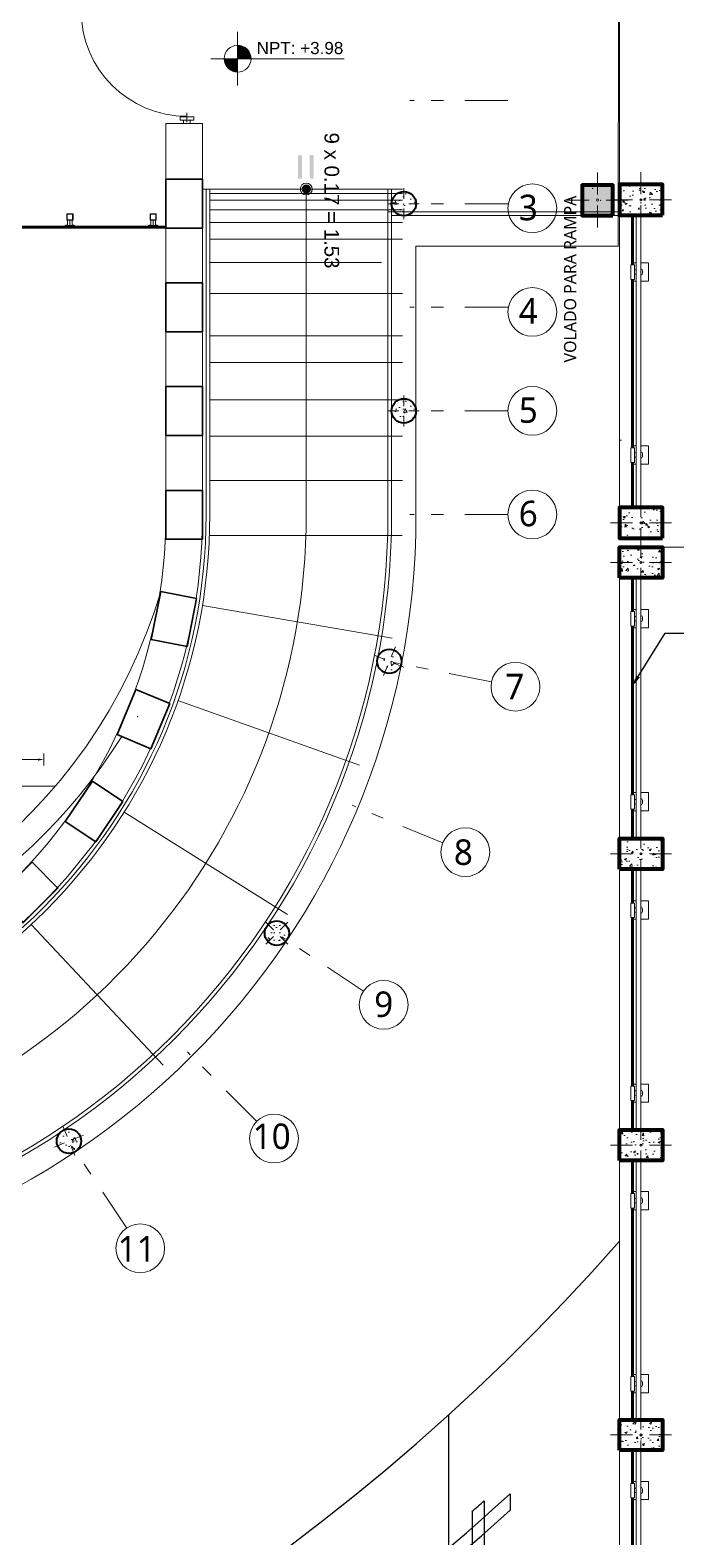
# Model space of a CAD drawing. Header units: metres. Extents: x 28 to 239, y -1 to 113.
# Drawn here: x 114.91 to 120.2, y 80.18 to 92.52 of the extents above; entities that cross this region are included whole.
import ezdxf
from ezdxf import colors
from ezdxf.entities.mleader import LeaderData, LeaderLine
from ezdxf.enums import TextEntityAlignment as Align
from ezdxf.math import Vec2, Vec3

# ---------------------------------------------------------------- set-up
doc = ezdxf.new("R2010")
doc.units = ezdxf.units.M
doc.linetypes.add('Dot & Dashed', pattern=[0.670278, 0.352778, -0.176389, 0, -0.141111])
for name, color, linetype, lineweight in [('05', 152, 'Continuous', 50), ('A-FLOR-HRAL', 11, 'Continuous', 9), ('COLUMNAS 50', 32, 'Continuous', 70), ('EJES', 1, 'Continuous', 13), ('Equipamiento SR', 23, 'Continuous', 0), ('GRAFO 0 BLANCO', 7, 'Continuous', 0), ('GRAFO00', 7, 'Continuous', 0), ('Letras El', 9, 'Continuous', 5), ('letras sr', 7, 'Continuous', 5), ('linea 001', 252, 'Continuous', 0), ('parasoles', 11, 'Continuous', 20), ('Structural - Bearing_Pen_No__20', 1, 'Continuous', 0), ('vidrio templado', 150, 'Continuous', 5)]:
    doc.layers.add(name, color=color, linetype=linetype, lineweight=lineweight)
for name, color, linetype, lineweight, true_color in [('Dimensioning - General_Pen_No__167', 7, 'Continuous', 13, 0x6a6a6a), ('Mobiliario', 7, 'Continuous', 0, 0x7f7f7f), ('Structural - Bearing_Pen_No__169', 7, 'Continuous', 13, 0x68b353), ('Structural - Bearing_Pen_No__28', 7, 'Continuous', 35, 0xa80f02), ('Structural - Combined_Pen_No__161', 7, 'Continuous', 13, 0x6a6a6a)]:
    doc.layers.add(name, color=color, linetype=linetype, lineweight=lineweight, true_color=true_color)
doc.styles.add('Generales', font='trebuc.ttf', dxfattribs={"height": 0.1})
doc.styles.add('GENERATED_STYLE_1', font='arialbd.ttf')
doc.styles.add('GENERATED_STYLE_2', font='arial.ttf')
pattern_1 = [(0, (2615.55855, 1752.52726), (0, 0.311769158), [0.030000001, -0.150000006]), (0, (2615.64855, 1752.68314), (0, 0.311769158), [0.030000001, -0.150000006]), (60, (2615.55855, 1752.52726), (-0.27000001, 0.15588458), [0.030000001, -0.150000006]), (60, (2615.73855, 1752.52726), (-0.27000001, 0.15588458), [0.030000001, -0.150000006]), (120, (2615.58855, 1752.52726), (0.27000001, 0.15588458), [0.030000001, -0.150000006]), (120, (2615.76855, 1752.52726), (0.27000001, 0.15588458), [0.030000001, -0.150000006]), (0, (2615.558546, 1752.557256), (0, 0.0600000024), [0, -0.0600000024, 0, -0.0900000036]), (45, (2615.588546, 1752.557256), (-0.0424264086, 0.0424264086), [0, -0.0450000018, 0, -0.075000003])]

# ---------------------------------------------------------------- blocks, each defined once
blk = doc.blocks.new('columna pasillos')
at = {"layer": 'GRAFO 0 BLANCO'}
h = blk.add_hatch(dxfattribs=at)
h.set_pattern_fill('AR-CONC', color=256, scale=0.024, angle=-90)
h.set_pattern_definition([(320, (0, 0), (-0.015060515, -0.17214244), [0.018, -0.198]), (265, (0, 0), (0.18052611, 0.03330032), [0.0144, -0.1584]), (10.45144, (-0.00126, -0.01435), (0.1654656, -0.13884213), [0.01529765, -0.16827411]), (316.1842, (0.048, -7e-10), (-0.03972463, -0.25613792), [0.027, -0.297]), (6.63563, (0.0447, -0.02134), (0.23378846, -0.22431887), [0.02294648, -0.2524113]), (261.18416, (0.048, -7e-10), (0.23378846, -0.22431887), [0.0216, -0.2376]), (291, (0.036, -0.024), (-0.096628536, -0.14325769), [0.018, -0.198]), (236, (0.036, -0.024), (0.17403601, -0.05839568), [0.0144, -0.1584]), (341.45144, (0.02795, -0.03594), (0.07740747, -0.20165337), [0.01529765, -0.16827411]), (307.5, (0, 0), (0.079894525, -0.002918366), [0, -0.15648, 0, -0.1608, 0, -0.159]), (277.5, (0, 0), (0.09465881, -0.06313669), [0, -0.09168, 0, -0.15288, 0, -0.0606]), (237.5, (7e-10, 0.05352), (-0.005413171, -0.128117385), [0, -0.06, 0, -0.1872, 0, -0.2484]), (227.5, (1e-09, 0.07752), (0.024025194, -0.13996468), [0, -0.078, 0, -0.12432, 0, -0.1764])])
h.paths.add_polyline_path([(-235.535, 35.024), (-235.785, 35.024), (-235.785, 34.674), (-235.535, 34.674)])
h.paths.add_polyline_path([(-235.651, 34.849, -1), (-235.668, 34.849, -1)], flags=16)
at = {"layer": 'COLUMNAS 50', "color": 1, "linetype": 'Continuous', "lineweight": 9}
for p, q in [((-235.66, 35.099), (-235.66, 34.919)), ((-235.705, 34.849), (-235.885, 34.849)), ((-235.615, 34.849), (-235.435, 34.849)), ((-235.66, 34.779), (-235.66, 34.599))]:
    blk.add_line(p, q, dxfattribs=at)
at = {"layer": 'COLUMNAS 50', "linetype": 'Continuous'}
blk.add_lwpolyline([(-235.785, 35.024), (-235.535, 35.024), (-235.535, 34.674), (-235.785, 34.674)], close=True, dxfattribs=at)
at = {"layer": 'COLUMNAS 50', "color": 1, "linetype": 'Continuous', "lineweight": 9}
blk.add_circle((-235.66, 34.849), 0.00871, dxfattribs=at)
blk.add_point((-235.66, 34.849), dxfattribs=at)
blk = doc.blocks.new('Barandilla - 50 x 12mm-V31-Nivel 2')
at = {"layer": 'A-FLOR-HRAL'}
for p, q in [((-27, 93), (-88, 93)), ((-88, 93), (-88, 18)), ((-88, 18), (-88, -57)), ((34, 93), (13, 93)), ((25, 3), (25, 34)), ((27, 79), (57, 79)), ((27, 79), (27, -40)), ((57, 79), (57, -40)), ((-88, -57), (-27, -57)), ((13, -57), (34, -57)), ((57, -40), (27, -40))]:
    blk.add_line(p, q, dxfattribs=at)
for centre, radius, start, end in [((-1, 18), 39.4, 144.0345, 215.4043), ((-19, -78), 120, 93.5424, 96.3187), ((-19, -78), 120, 68.282, 74.1963), ((-18, 114), 120, 285.3265, 291.1568), ((-18, 114), 120, 263.1201, 266.0112)]:
    blk.add_arc(centre, radius, start, end, dxfattribs=at)
blk = doc.blocks.new('Barandilla - 50 x 12mm-V8-Nivel 2')
at = {"layer": 'A-FLOR-HRAL'}
for p, q in [((-27, 93), (-88, 93)), ((-88, 93), (-88, 18)), ((-88, 18), (-88, -57)), ((34, 93), (13, 93)), ((25, 3), (25, 34)), ((27, 79), (57, 79)), ((27, 79), (27, -40)), ((57, 79), (57, -40)), ((-88, -57), (-27, -57)), ((13, -57), (34, -57)), ((57, -40), (27, -40))]:
    blk.add_line(p, q, dxfattribs=at)
for centre, radius, start, end in [((-1, 18), 39.4, 144.0345, 215.4043), ((-19, -78), 120, 93.584, 96.3187), ((-19, -78), 120, 68.282, 74.1525), ((-18, 114), 120, 285.3761, 291.1568), ((-18, 114), 120, 263.1201, 265.9625)]:
    blk.add_arc(centre, radius, start, end, dxfattribs=at)
blk = doc.blocks.new('Barandilla - Barandilla-595007-Nivel 2')
at = {"layer": 'A-FLOR-HRAL'}
for p, q in [((109974, 72591), (109974, 72318)), ((109982, 72591), (109982, 72318)), ((109984, 72591), (109984, 72318)), ((109992, 72591), (109992, 72318)), ((110013, 72591), (110013, 70466)), ((110053, 70466), (110053, 72591)), ((109974, 72199), (109974, 70818)), ((109982, 72199), (109982, 70818)), ((109984, 72199), (109984, 70818)), ((109992, 72199), (109992, 70818)), ((109974, 70699), (109974, 70466)), ((109982, 70699), (109982, 70466)), ((109984, 70699), (109984, 70466)), ((109992, 70699), (109992, 70466))]:
    blk.add_line(p, q, dxfattribs=at)
at = {"rotation": 180}
for name, p in [('Barandilla - 50 x 12mm-V8-Nivel 2', (110026, 72279)), ('Barandilla - 50 x 12mm-V31-Nivel 2', (110026, 70779))]:
    blk.add_blockref(name, p, dxfattribs=at)
blk = doc.blocks.new('Barandilla - Barandilla-595054-Nivel 2')
at = {"layer": 'A-FLOR-HRAL'}
for p, q in [((109974, 74966), (109974, 74693)), ((109982, 74966), (109982, 74693)), ((109984, 74966), (109984, 74693)), ((109992, 74966), (109992, 74693)), ((110013, 74966), (110013, 72841)), ((110053, 72841), (110053, 74966)), ((109974, 74574), (109974, 73193)), ((109982, 74574), (109982, 73193)), ((109984, 74574), (109984, 73193)), ((109992, 74574), (109992, 73193)), ((109974, 73074), (109974, 72841)), ((109982, 73074), (109982, 72841)), ((109984, 73074), (109984, 72841)), ((109992, 73074), (109992, 72841))]:
    blk.add_line(p, q, dxfattribs=at)
at = {"rotation": 180}
for name, p in [('Barandilla - 50 x 12mm-V8-Nivel 2', (110026, 74654)), ('Barandilla - 50 x 12mm-V31-Nivel 2', (110026, 73154))]:
    blk.add_blockref(name, p, dxfattribs=at)
blk = doc.blocks.new('Barandilla - 50 x 12mm-V32-Nivel 2')
at = {"layer": 'A-FLOR-HRAL'}
for p, q in [((-27, 93), (-88, 93)), ((-88, 93), (-88, 18)), ((-88, 18), (-88, -57)), ((34, 93), (13, 93)), ((25, 3), (25, 34)), ((27, 79), (57, 79)), ((27, 79), (27, -40)), ((57, 79), (57, -40)), ((-88, -57), (-27, -57)), ((13, -57), (34, -57)), ((57, -40), (27, -40))]:
    blk.add_line(p, q, dxfattribs=at)
for centre, radius, start, end in [((-1, 18), 39.4, 144.0345, 215.4043), ((-19, -78), 120, 93.5416, 96.3187), ((-19, -78), 120, 68.282, 74.197), ((-18, 114), 120, 285.3258, 291.1568), ((-18, 114), 120, 263.1201, 266.0119)]:
    blk.add_arc(centre, radius, start, end, dxfattribs=at)
blk = doc.blocks.new('Barandilla - Barandilla-595110-Nivel 2')
at = {"layer": 'A-FLOR-HRAL'}
for p, q in [((109974, 77354), (109974, 77075)), ((109982, 77354), (109982, 77075)), ((109984, 77354), (109984, 77075)), ((109992, 77354), (109992, 77075)), ((110013, 77354), (110013, 75216)), ((110053, 75216), (110053, 77354)), ((109974, 76956), (109974, 75575)), ((109982, 76956), (109982, 75575)), ((109984, 76956), (109984, 75575)), ((109992, 76956), (109992, 75575)), ((109974, 75456), (109974, 75216)), ((109982, 75456), (109982, 75216)), ((109984, 75456), (109984, 75216)), ((109992, 75456), (109992, 75216))]:
    blk.add_line(p, q, dxfattribs=at)
at = {"rotation": 180}
for name, p in [('Barandilla - 50 x 12mm-V8-Nivel 2', (110026, 77035)), ('Barandilla - 50 x 12mm-V32-Nivel 2', (110026, 75535))]:
    blk.add_blockref(name, p, dxfattribs=at)
blk = doc.blocks.new('Barandilla - 50 x 12mm-V33-Nivel 2')
at = {"layer": 'A-FLOR-HRAL'}
for p, q in [((-27, 93), (-88, 93)), ((-88, 93), (-88, 18)), ((-88, 18), (-88, -57)), ((34, 93), (13, 93)), ((25, 3), (25, 34)), ((27, 79), (57, 79)), ((27, 79), (27, -40)), ((57, 79), (57, -40)), ((-88, -57), (-27, -57)), ((13, -57), (34, -57)), ((57, -40), (27, -40))]:
    blk.add_line(p, q, dxfattribs=at)
for centre, radius, start, end in [((-1, 18), 39.4, 144.0345, 215.4043), ((-19, -78), 120, 93.5416, 96.3187), ((-19, -78), 120, 68.282, 74.197), ((-18, 114), 120, 285.3258, 291.1568), ((-18, 114), 120, 263.1201, 266.0119)]:
    blk.add_arc(centre, radius, start, end, dxfattribs=at)
blk = doc.blocks.new('Barandilla - Barandilla-595164-Nivel 2')
at = {"layer": 'A-FLOR-HRAL'}
for p, q in [((109974, 79741), (109974, 79462)), ((109982, 79741), (109982, 79462)), ((109984, 79741), (109984, 79462)), ((109992, 79741), (109992, 79462)), ((110013, 79741), (110013, 77604)), ((110053, 77604), (110053, 79741)), ((109974, 79343), (109974, 77962)), ((109982, 79343), (109982, 77962)), ((109984, 79343), (109984, 77962)), ((109992, 79343), (109992, 77962)), ((109974, 77843), (109974, 77604)), ((109982, 77843), (109982, 77604)), ((109984, 77843), (109984, 77604)), ((109992, 77843), (109992, 77604))]:
    blk.add_line(p, q, dxfattribs=at)
at = {"rotation": 180}
for name, p in [('Barandilla - 50 x 12mm-V8-Nivel 2', (110026, 79423)), ('Barandilla - 50 x 12mm-V33-Nivel 2', (110026, 77923))]:
    blk.add_blockref(name, p, dxfattribs=at)
blk = doc.blocks.new('Barandilla - 50 x 12mm-V34-Nivel 2')
at = {"layer": 'A-FLOR-HRAL'}
for p, q in [((-27, 93), (-88, 93)), ((-88, 93), (-88, 18)), ((-88, 18), (-88, -57)), ((34, 93), (13, 93)), ((25, 3), (25, 34)), ((27, 79), (57, 79)), ((27, 79), (27, -40)), ((57, 79), (57, -40)), ((-88, -57), (-27, -57)), ((13, -57), (34, -57)), ((57, -40), (27, -40))]:
    blk.add_line(p, q, dxfattribs=at)
for centre, radius, start, end in [((-1, 18), 39.4, 144.0345, 215.4043), ((-19, -78), 120, 93.5286, 96.3187), ((-19, -78), 120, 68.282, 74.2105), ((-18, 114), 120, 285.313, 291.1568), ((-18, 114), 120, 263.1201, 266.0242)]:
    blk.add_arc(centre, radius, start, end, dxfattribs=at)
blk = doc.blocks.new('Barandilla - Barandilla-595211-Nivel 2')
at = {"layer": 'A-FLOR-HRAL'}
for p, q in [((109974, 82713), (109974, 82304)), ((109982, 82713), (109982, 82304)), ((109984, 82713), (109984, 82304)), ((109992, 82713), (109992, 82304)), ((110013, 82713), (110013, 80316)), ((110053, 80316), (110053, 82713)), ((109974, 82185), (109974, 80804)), ((109982, 82185), (109982, 80804)), ((109984, 82185), (109984, 80804)), ((109992, 82185), (109992, 80804)), ((109974, 80685), (109974, 80316)), ((109982, 80685), (109982, 80316)), ((109984, 80685), (109984, 80316)), ((109992, 80685), (109992, 80316))]:
    blk.add_line(p, q, dxfattribs=at)
at = {"rotation": 180}
for name, p in [('Barandilla - 50 x 12mm-V8-Nivel 2', (110026, 82265)), ('Barandilla - 50 x 12mm-V34-Nivel 2', (110026, 80765))]:
    blk.add_blockref(name, p, dxfattribs=at)
blk = doc.blocks.new('CC 20')
at = {"layer": 'Structural - Bearing_Pen_No__169', "linetype": 'Continuous', "lineweight": 13, "true_color": 0x68b353}
h = blk.add_hatch(dxfattribs=at)
h.set_pattern_fill('STRUCTURAL_CONCRETE', color=85, scale=0.5, style=0, pattern_type=2)
h.set_pattern_definition([(0, (2785.2431, 1847.3841), (0, 0.31177), [0.03, -0.15]), (0, (2785.3331, 1847.54), (0, 0.31177), [0.03, -0.15]), (60, (2785.2431, 1847.3841), (-0.27, 0.155885), [0.03, -0.15]), (60, (2785.4231, 1847.3841), (-0.27, 0.155885), [0.03, -0.15]), (120, (2785.2731, 1847.3841), (0.27, 0.155885), [0.03, -0.15]), (120, (2785.4531, 1847.3841), (0.27, 0.155885), [0.03, -0.15]), (0, (2785.243096, 1847.414107), (0, 0.06), [0, -0.06, 0, -0.09]), (45, (2785.273096, 1847.414107), (-0.0424264, 0.0424264), [0, -0.045, 0, -0.075])])
h.paths.add_polyline_path([(2788.203, 1849.663), (2788.303, 1849.763), (2788.203, 1849.863), (2788.104, 1849.776)])
at = {"layer": 'Structural - Bearing_Pen_No__20', "color": 1, "linetype": 'Continuous', "lineweight": 0}
for p, q in [((2788.203, 1849.803), (2788.203, 1849.89)), ((2788.163, 1849.763), (2788.075, 1849.763)), ((2788.203, 1849.723), (2788.203, 1849.635)), ((2788.243, 1849.763), (2788.33, 1849.763))]:
    blk.add_line(p, q, dxfattribs=at)
at = {"layer": 'Structural - Bearing_Pen_No__28', "color": 14, "linetype": 'Continuous', "lineweight": 35, "true_color": 0xa80f02}
blk.add_circle((2788.203, 1849.763), 0.1, dxfattribs=at)
blk = doc.blocks.new('RR')
at = {"layer": 'Dimensioning - General_Pen_No__167', "linetype": 'Continuous', "lineweight": 13, "true_color": 0x6a6a6a}
for points in [[(-3.075, -2.567), (-2.965, -2.567), (-2.974, -2.525), (-2.997, -2.49), (-3.033, -2.466), (-3.075, -2.457)], [(-3.075, -2.567), (-3.185, -2.567), (-3.177, -2.609), (-3.153, -2.645), (-3.117, -2.669), (-3.075, -2.677)]]:
    blk.add_hatch(color=251, dxfattribs=at).paths.add_polyline_path(points)
at = {"layer": 'Equipamiento SR'}
blk.add_hatch(color=256, dxfattribs=at).paths.add_polyline_path([(-2.504, -3.668, 1), (-2.52, -3.603, 1)])
at = {"layer": 'GRAFO 0 BLANCO', "true_color": 0x939598}
h = blk.add_hatch(color=252, dxfattribs=at)
h.dxf.hatch_style = 1
h.paths.add_polyline_path([(0, -3.853), (0, -3.603), (-0.25, -3.603), (-0.25, -3.853)])
at = {"layer": 'GRAFO00'}
h = blk.add_hatch(color=256, dxfattribs=at)
h.paths.add_polyline_path([(-2.452, -3.357), (-2.484, -3.357), (-2.483, -3.549), (-2.451, -3.549)])
h.paths.add_polyline_path([(-2.548, -3.358), (-2.58, -3.358), (-2.579, -3.55), (-2.547, -3.55)])
blk.add_hatch(color=256, dxfattribs=at).paths.add_polyline_path([(-2.48, -3.627, 1), (-2.545, -3.644, 1)])
at = {"layer": 'Structural - Bearing_Pen_No__169', "linetype": 'Continuous', "lineweight": 13, "true_color": 0x68b353}
h = blk.add_hatch(dxfattribs=at)
h.set_pattern_fill('STRUCTURAL_CONCRETE', color=85, scale=0.5, style=0, pattern_type=2)
h.set_pattern_definition(pattern_1)
h.paths.add_polyline_path([(-1.713, -3.855), (-1.813, -3.755), (-1.713, -3.655), (-1.614, -3.742)])
h = blk.add_hatch(dxfattribs=at)
h.set_pattern_fill('STRUCTURAL_CONCRETE', color=85, scale=0.5, style=0, pattern_type=2)
h.set_pattern_definition(pattern_1)
h.paths.add_polyline_path([(-1.713, -5.553), (-1.813, -5.453), (-1.713, -5.353), (-1.614, -5.44)])
for p, q in [((0.05, -0.042), (0.044, -4.103)), ((-3.435, -3.042), (-3.546, -3.042)), ((-3.546, -3.07), (-3.546, -3.042)), ((-3.435, -3.07), (-3.546, -3.07)), ((-3.519, -3.097), (-3.519, -3.07)), ((-3.491, -3.011), (-3.491, -3.088)), ((-3.463, -3.097), (-3.463, -3.07)), ((-3.435, -3.07), (-3.435, -3.042)), ((-3.663, -6.302), (-3.663, -3.097)), ((-3.663, -3.097), (-3.363, -3.097)), ((-3.363, -6.302), (-3.363, -3.097)), ((-12.119, -3.955), (-3.663, -3.955)), ((-1.613, -6.302), (-1.613, -4.103)), ((0.047, -4.103), (-1.613, -4.103)), ((-10.415, -8.527), (-4.568, -8.527))]:
    blk.add_line(p, q)
at = {"color": 3, "lineweight": 30}
for p, q in [((-3.663, -3.955), (-3.663, -3.555)), ((-3.663, -3.555), (-3.363, -3.555)), ((-3.363, -3.555), (-3.363, -3.955)), ((-3.363, -3.955), (-3.663, -3.955)), ((-3.663, -4.804), (-3.663, -4.404)), ((-3.663, -4.404), (-3.363, -4.404)), ((-3.363, -4.404), (-3.363, -4.804)), ((-3.363, -4.804), (-3.663, -4.804)), ((-3.663, -5.654), (-3.663, -5.254)), ((-3.663, -5.254), (-3.363, -5.254)), ((-3.363, -5.254), (-3.363, -5.654)), ((-3.363, -5.654), (-3.663, -5.654))]:
    blk.add_line(p, q, dxfattribs=at)
at = {"color": 9}
for p, q in [((-4.662, -8.36), (-4.662, -8.26)), ((-4.712, -8.31), (-7.601, -8.31))]:
    blk.add_line(p, q, dxfattribs=at)
at = {"color": 3, "lineweight": 30}
for points in [[(-3.663, -6.104), (-3.363, -6.105), (-3.363, -6.505), (-3.663, -6.504), (-3.663, -6.104)], [(-3.705, -6.933), (-3.411, -6.991), (-3.489, -7.384), (-3.784, -7.325), (-3.705, -6.933)], [(-3.909, -7.737), (-3.631, -7.852), (-3.785, -8.221), (-4.062, -8.106), (-3.909, -7.737)], [(-4.265, -8.486), (-4.016, -8.653), (-4.238, -8.985), (-4.487, -8.819), (-4.265, -8.486)], [(-4.76, -9.151), (-4.548, -9.364), (-4.831, -9.646), (-5.043, -9.434), (-4.76, -9.151)]]:
    blk.add_lwpolyline(points, dxfattribs=at)
for centre, radius, start, end in [((-3.491, -2.173), 0.866, 180, 270), ((-7.891, -6.302), 6.278, 180, 0), ((-7.891, -6.302), 4.528, 270, 0), ((-7.891, -6.302), 4.228, 270, 0), ((-7.925, -5.679), 4.402, 270.6272, 343.4546), ((-7.925, -5.679), 4.602, 270.6272, 327.9409)]:
    blk.add_arc(centre, radius, start, end)
blk.add_point((-3.893, -7.958))
at = {"color": 9}
blk.add_solid([(-4.712, -8.302), (-4.712, -8.319), (-4.662, -8.31)], dxfattribs=at)
at = {"layer": 'COLUMNAS 50', "color": 1, "linetype": 'Continuous', "lineweight": 9}
for p, q in [((-0.125, -3.68), (-0.125, -3.5)), ((-0.195, -3.725), (-0.375, -3.725)), ((-0.125, -3.77), (-0.125, -3.95)), ((0.125, -3.725), (-0.055, -3.725))]:
    blk.add_line(p, q, dxfattribs=at)
at = {"layer": 'COLUMNAS 50', "linetype": 'Continuous'}
blk.add_lwpolyline([(0, -3.853), (0, -3.603), (-0.25, -3.603), (-0.25, -3.853)], close=True, dxfattribs=at)
at = {"layer": 'COLUMNAS 50', "color": 1, "linetype": 'Continuous', "lineweight": 9}
blk.add_circle((-0.125, -3.725), 0.00871, dxfattribs=at)
for p in [(-0.165, -3.629), (-0.1, -3.728)]:
    blk.add_point(p, dxfattribs=at)
at = {"layer": 'Dimensioning - General_Pen_No__167', "color": 251, "linetype": 'Continuous', "lineweight": 13, "true_color": 0x6a6a6a}
for p, q in [((-3.075, -2.787), (-3.075, -2.347)), ((-3.295, -2.567), (-2.201, -2.567))]:
    blk.add_line(p, q, dxfattribs=at)
blk.add_circle((-3.075, -2.567), 0.11, dxfattribs=at)
at = {"layer": 'EJES', "linetype": 'Dot & Dashed'}
for p, q in [((-0.859, -2.909), (-1.663, -2.909)), ((-0.859, -3.755), (-1.663, -3.755)), ((-0.859, -3.755), (-1.663, -3.755)), ((-0.859, -4.603), (-1.663, -4.603)), ((-0.859, -4.603), (-1.663, -4.603)), ((-0.859, -5.453), (-1.663, -5.453)), ((-0.859, -5.453), (-1.663, -5.453)), ((-0.859, -6.302), (-1.663, -6.302)), ((-0.859, -6.302), (-1.663, -6.302))]:
    blk.add_line(p, q, dxfattribs=at)
for points in [[(-0.994, -7.674), (-1.783, -7.517)], [(-1.394, -8.993), (-2.137, -8.685)], [(-2.044, -10.208), (-2.713, -9.762)], [(-2.919, -11.274), (-3.487, -10.705)], [(-3.984, -12.149), (-4.431, -11.48)]]:
    blk.add_lwpolyline(points, dxfattribs=at)
at = {"layer": 'EJES', "color": 1}
for centre in [(-0.659, -3.793), (-0.659, -4.642), (-0.659, -5.453), (-0.659, -6.302), (-0.798, -7.713), (-1.209, -9.069), (-1.878, -10.32), (-2.777, -11.416), (-3.873, -12.315)]:
    blk.add_circle(centre, 0.2, dxfattribs=at)
at = {"layer": 'Equipamiento SR'}
blk.add_circle((-2.512, -3.635), 0.0336, dxfattribs=at)
blk.add_circle((-2.512, -3.635), 0.0336, dxfattribs=at)
at = {"layer": 'GRAFO00'}
for centre, radius in [((-2.513, -3.635), 0.0488), ((-2.512, -3.635), 0.0336), ((-2.512, -3.635), 0.0336)]:
    blk.add_circle(centre, radius, dxfattribs=at)
at = {"layer": 'linea 001'}
for p, q in [((-1.723, -3.635), (-3.363, -3.635)), ((-3.333, -6.302), (-3.333, -3.635)), ((-3.303, -6.302), (-3.303, -3.635)), ((-1.723, -3.671), (-3.303, -3.671)), ((-2.513, -6.302), (-2.512, -3.635)), ((-1.843, -6.302), (-1.843, -3.635)), ((-1.813, -6.302), (-1.813, -3.635)), ((-1.723, -3.726), (-3.303, -3.726)), ((-1.723, -3.806), (-3.303, -3.806)), ((0.047, -3.823), (-1.843, -3.823)), ((-1.723, -3.91), (-3.303, -3.91)), ((-1.813, -3.853), (0.047, -3.853)), ((-1.723, -4.045), (-3.303, -4.045)), ((-1.897, -4.237), (-3.303, -4.237)), ((-1.723, -4.49), (-3.303, -4.49)), ((-1.723, -4.837), (-3.303, -4.837)), ((-1.723, -5.057), (-3.303, -5.057)), ((-3.303, -5.362), (-1.723, -5.362)), ((-1.723, -5.362), (-3.303, -5.362)), ((-3.303, -5.659), (-1.723, -5.659)), ((-3.303, -6.024), (-1.723, -6.024)), ((-1.723, -6.024), (-3.303, -6.024)), ((-1.725, -6.473), (-3.306, -6.473)), ((-3.364, -7.048), (-1.807, -7.315)), ((-3.564, -7.827), (-2.076, -8.357)), ((-4.005, -8.741), (-2.667, -9.581)), ((-4.767, -9.662), (-3.686, -10.814)), ((-4.767, -9.662), (-3.686, -10.814))]:
    blk.add_line(p, q, dxfattribs=at)
for radius, start in [(6.078, 180), (6.048, 180), (4.588, 180), (4.558, 180), (5.378, 280.5004)]:
    blk.add_arc((-7.891, -6.302), radius, start, 0, dxfattribs=at)
at = {"layer": 'Structural - Bearing_Pen_No__20', "color": 1, "linetype": 'Continuous', "lineweight": 0}
for p, q in [((-1.713, -3.715), (-1.713, -3.627)), ((-1.753, -3.755), (-1.841, -3.755)), ((-1.713, -3.795), (-1.713, -3.882)), ((-1.673, -3.755), (-1.586, -3.755)), ((-1.713, -5.413), (-1.713, -5.326)), ((-1.753, -5.453), (-1.841, -5.453)), ((-1.713, -5.493), (-1.713, -5.581)), ((-1.673, -5.453), (-1.586, -5.453))]:
    blk.add_line(p, q, dxfattribs=at)
at = {"layer": 'Structural - Bearing_Pen_No__28', "color": 14, "linetype": 'Continuous', "lineweight": 35, "true_color": 0xa80f02}
for centre in [(-1.713, -3.755), (-1.713, -5.453)]:
    blk.add_circle(centre, 0.1, dxfattribs=at)
at = {"layer": 'vidrio templado'}
for p, q in [((-3.729, -3.939), (-5.866, -3.939)), ((-5.866, -3.947), (-3.729, -3.947)), ((-4.488, -3.938), (-4.488, -3.935)), ((-4.488, -3.935), (-4.463, -3.935)), ((-4.488, -3.938), (-4.488, -3.935)), ((-4.488, -3.935), (-4.412, -3.935)), ((-4.463, -3.938), (-4.488, -3.938)), ((-4.412, -3.938), (-4.488, -3.938)), ((-4.488, -3.95), (-4.488, -3.948)), ((-4.488, -3.948), (-4.412, -3.948)), ((-4.488, -3.95), (-4.488, -3.948)), ((-4.488, -3.948), (-4.412, -3.948)), ((-4.412, -3.95), (-4.488, -3.95)), ((-4.412, -3.95), (-4.488, -3.95)), ((-4.475, -3.84), (-4.475, -3.838)), ((-4.475, -3.838), (-4.424, -3.838)), ((-4.475, -3.886), (-4.475, -3.84)), ((-4.475, -3.889), (-4.475, -3.886)), ((-4.427, -3.889), (-4.475, -3.889)), ((-4.427, -3.84), (-4.473, -3.84)), ((-4.473, -3.84), (-4.473, -3.886)), ((-4.473, -3.886), (-4.427, -3.886)), ((-4.469, -3.889), (-4.431, -3.889)), ((-4.469, -3.935), (-4.469, -3.889)), ((-4.469, -3.889), (-4.469, -3.935)), ((-4.469, -3.889), (-4.431, -3.889)), ((-4.469, -3.935), (-4.469, -3.889)), ((-4.469, -3.889), (-4.469, -3.935)), ((-4.431, -3.935), (-4.469, -3.935)), ((-4.431, -3.935), (-4.469, -3.935)), ((-4.463, -3.935), (-4.412, -3.935)), ((-4.412, -3.938), (-4.463, -3.938)), ((-4.45, -3.889), (-4.45, -3.935)), ((-4.45, -3.889), (-4.45, -3.935)), ((-4.431, -3.889), (-4.431, -3.935)), ((-4.431, -3.889), (-4.431, -3.935)), ((-4.431, -3.889), (-4.431, -3.935)), ((-4.431, -3.889), (-4.431, -3.935)), ((-4.427, -3.886), (-4.427, -3.84)), ((-4.424, -3.889), (-4.427, -3.889)), ((-4.424, -3.838), (-4.424, -3.84)), ((-4.424, -3.84), (-4.424, -3.889)), ((-4.412, -3.935), (-4.412, -3.938)), ((-4.412, -3.935), (-4.412, -3.938)), ((-4.412, -3.948), (-4.412, -3.95)), ((-4.412, -3.948), (-4.412, -3.95)), ((-3.805, -3.938), (-3.805, -3.935)), ((-3.805, -3.935), (-3.78, -3.935)), ((-3.805, -3.938), (-3.805, -3.935)), ((-3.805, -3.935), (-3.729, -3.935)), ((-3.78, -3.938), (-3.805, -3.938)), ((-3.729, -3.938), (-3.805, -3.938)), ((-3.805, -3.95), (-3.805, -3.948)), ((-3.805, -3.948), (-3.729, -3.948)), ((-3.805, -3.95), (-3.805, -3.948)), ((-3.805, -3.948), (-3.729, -3.948)), ((-3.729, -3.95), (-3.805, -3.95)), ((-3.729, -3.95), (-3.805, -3.95)), ((-3.792, -3.84), (-3.792, -3.838)), ((-3.792, -3.838), (-3.742, -3.838)), ((-3.792, -3.886), (-3.792, -3.84)), ((-3.792, -3.889), (-3.792, -3.886)), ((-3.744, -3.889), (-3.792, -3.889)), ((-3.744, -3.84), (-3.79, -3.84)), ((-3.79, -3.84), (-3.79, -3.886)), ((-3.79, -3.886), (-3.744, -3.886)), ((-3.786, -3.889), (-3.748, -3.889)), ((-3.786, -3.935), (-3.786, -3.889)), ((-3.786, -3.889), (-3.786, -3.935)), ((-3.786, -3.889), (-3.748, -3.889)), ((-3.786, -3.935), (-3.786, -3.889)), ((-3.786, -3.889), (-3.786, -3.935)), ((-3.748, -3.935), (-3.786, -3.935)), ((-3.748, -3.935), (-3.786, -3.935)), ((-3.78, -3.935), (-3.729, -3.935)), ((-3.729, -3.938), (-3.78, -3.938)), ((-3.767, -3.889), (-3.767, -3.935)), ((-3.767, -3.889), (-3.767, -3.935)), ((-3.748, -3.889), (-3.748, -3.935)), ((-3.748, -3.889), (-3.748, -3.935)), ((-3.748, -3.889), (-3.748, -3.935)), ((-3.748, -3.889), (-3.748, -3.935)), ((-3.744, -3.886), (-3.744, -3.84)), ((-3.742, -3.889), (-3.744, -3.889)), ((-3.742, -3.838), (-3.742, -3.84)), ((-3.742, -3.84), (-3.742, -3.889)), ((-3.729, -3.935), (-3.729, -3.938)), ((-3.729, -3.935), (-3.729, -3.938)), ((-3.729, -3.947), (-3.729, -3.939)), ((-3.663, -3.939), (-3.729, -3.939)), ((-3.729, -3.939), (-3.729, -3.947)), ((-3.729, -3.947), (-3.663, -3.947)), ((-3.729, -3.948), (-3.729, -3.95)), ((-3.729, -3.948), (-3.729, -3.95)), ((-3.663, -3.947), (-3.663, -3.939))]:
    blk.add_line(p, q, dxfattribs=at)
for centre, start, end in [((-4.479, -3.935), 0, 180), ((-4.479, -3.95), 180, 0), ((-4.42, -3.935), 0, 180), ((-4.42, -3.95), 180, 0), ((-3.796, -3.935), 0, 180), ((-3.796, -3.95), 180, 0), ((-3.737, -3.935), 0, 180), ((-3.737, -3.95), 180, 0)]:
    blk.add_arc(centre, 0.00476, start, end, dxfattribs=at)
for p, rotation in [((3282.006, 634.454), 157.4999999999999), ((3276.784, -673.31), 134.9999999999999), ((2771.5, -1879.527), 112.4999999999999)]:
    blk.add_blockref('CC 20', p, dxfattribs=dict(rotation=rotation))
at = {"layer": 'EJES', "color": 0, "char_height": 0.115, "width": 0.26059, "attachment_point": 3, "style": 'Generales'}
for s, insert in [('{\\H1.1304x; \\P\\H1.60774x;3}', (-0.615, -3.465)), ('{\\H1.1304x; \\P\\H1.60774x;4}', (-0.615, -4.313)), ('{\\H1.1304x; \\P\\H1.60774x;5}', (-0.615, -5.125)), ('{\\H1.1304x; \\P\\H1.60774x;6}', (-0.615, -5.973)), ('{\\H1.1304x; \\P\\H1.60774x;7}', (-0.726, -7.39)), ('{\\H1.1304x; \\P\\H1.60774x;8}', (-1.147, -8.748)), ('{\\H1.1304x; \\P\\H1.60774x;9}', (-1.8, -9.994)), ('{\\H1.1304x; \\P\\H1.60774x;10}', (-2.64, -11.076)), ('{\\H1.1304x; \\P\\H1.60774x;11}', (-3.747, -11.998))]:
    blk.add_mtext(s, dxfattribs=dict(at, insert=insert))
at = {"layer": 'Structural - Combined_Pen_No__161', "color": 7, "style": 'GENERATED_STYLE_2'}
blk.add_attdef('SUBE', text='', height=0.12, rotation=270, dxfattribs=at).set_placement((-2.303, -3.079), align=Align.MIDDLE_LEFT)

msp = doc.modelspace()

# ---------------------------------------------------------------- hatches: boundary and pattern name
at = {"layer": 'parasoles', "linetype": 'Continuous'}
h = msp.add_hatch(dxfattribs=at)
h.set_pattern_fill('LIGHTWEIGHT_CONCRETE', color=256, scale=0.001, angle=180, style=0, pattern_type=2)
h.set_pattern_definition([(180, (-64.9756, 113.9883), (-1e-16, -0.779423), [0.04875, -0.40125]), (180, (-65.2006, 113.5986), (-1e-16, -0.779423), [0.04875, -0.40125]), (240, (-64.9756, 113.9883), (0.675, -0.3897114), [0.04875, -0.40125]), (240, (-65.4256, 113.9883), (0.675, -0.3897114), [0.04875, -0.40125]), (300, (-65.0244, 113.9883), (-0.675, -0.3897114), [0.04875, -0.40125]), (300, (-65.4744, 113.9883), (-0.675, -0.3897114), [0.04875, -0.40125]), (180, (-64.97562, 113.9133), (-2e-17, -0.15), [0, -0.15, 0, -0.225]), (225, (-65.05062, 113.9133), (0.10606602, -0.10606602), [0, -0.1125, 0, -0.1875])])
h.paths.add_polyline_path([(119.841, 89.259), (119.741, 89.259), (119.741, 89.159), (119.841, 89.159)])

# ---------------------------------------------------------------- linework, layer by layer
at = {"color": 9, "true_color": 0xc7c8ca}
msp.add_line((118.341, 71.552), (118.341, 81.179), dxfattribs=at)
for p, q in [((118.844, 80.53), (118.844, 80.395)), ((118.531, 80.384), (118.531, 72.82)), ((118.631, 80.473), (118.631, 72.872))]:
    msp.add_line(p, q)
msp.add_arc((106.287, 94.455), 17.932, 251.3272, 318.6133, dxfattribs=at)
for radius, start, end in [(18.085, 296.1957, 312.4072), (18.185, 250.0535, 312.1201), (17.985, 311.356, 311.7818)]:
    msp.add_arc((106.647, 93.884), radius, start, end)
at = {"layer": '05'}
for points in [[(120.091, 91.009), (120.091, 91.259), (119.741, 91.259), (119.741, 91.009)], [(120.091, 91.009), (120.091, 91.259), (119.741, 91.259), (119.741, 91.009)], [(120.091, 91.009), (120.091, 91.259), (119.741, 91.259), (119.741, 91.009)], [(120.091, 88.362), (120.091, 88.612), (119.741, 88.612), (119.741, 88.362)]]:
    msp.add_lwpolyline(points, close=True, dxfattribs=at)
at = {"layer": 'GRAFO 0 BLANCO'}
msp.add_lwpolyline([(119.741, 55.363), (130.141, 55.363), (130.141, 88.287), (119.741, 88.287), (119.741, 55.363)], dxfattribs=at)
at = {"layer": 'Mobiliario', "lineweight": 0}
msp.add_line((119.741, 88.502), (119.741, 94.609), dxfattribs=at)

# ---------------------------------------------------------------- block references
at = {"layer": 'A-FLOR-HRAL', "xscale": 0.001, "yscale": 0.001, "zscale": 0.001}
for name in ['Barandilla - Barandilla-595211-Nivel 2', 'Barandilla - Barandilla-595164-Nivel 2', 'Barandilla - Barandilla-595110-Nivel 2', 'Barandilla - Barandilla-595054-Nivel 2', 'Barandilla - Barandilla-595007-Nivel 2']:
    msp.add_blockref(name, (9.863, 8.296), dxfattribs=at)
at = {"layer": 'COLUMNAS 50', "xscale": -1, "rotation": 270}
for p in [(85.067, 326.794), (85.067, 326.794), (85.067, 326.794), (85.067, 326.794), (85.067, 326.794), (85.067, 326.794), (85.067, 324.147), (85.067, 324.147)]:
    msp.add_blockref('columna pasillos', p, dxfattribs=at)
at = {"layer": 'COLUMNAS 50', "rotation": 89.99999999999999}
for p in [(154.765, 323.822), (154.765, 321.434), (154.765, 319.047), (154.765, 316.672)]:
    msp.add_blockref('columna pasillos', p, dxfattribs=at)
at = {"layer": 'GRAFO 0 BLANCO'}
msp.add_blockref('RR', (119.685, 94.857), dxfattribs=at).add_auto_attribs({'SUBE': '  9 x 0.17 = 1.53'})

# ---------------------------------------------------------------- texts
at = {"layer": 'Dimensioning - General_Pen_No__167', "color": 251, "lineweight": 13, "true_color": 0x6a6a6a, "insert": (116.766, 92.326), "char_height": 0.1, "attachment_point": 7, "style": 'GENERATED_STYLE_1'}
msp.add_mtext('\\A1;\\pxql;{\\fArial|b0|i0|c0|p34;NPT: +3.98}', dxfattribs=at)
at = {"layer": 'Letras El', "insert": (119.285, 89.801, -2.552), "char_height": 0.115, "attachment_point": 1, "rotation": 90, "style": 'Generales'}
msp.add_mtext('{\\H0.86957x;VOLADO PARA RAMPA} ', dxfattribs=at)

# ---------------------------------------------------------------- leaders
at = {"layer": 'letras sr'}
ml = msp.add_multileader_mtext('Standard', dxfattribs=at)
ml.set_content('{\\H1.13043x;Baranda  tipo II\\P (ver detalle\\PLAMINA DT-23)} ', color=256, style='Generales')
ml.set_leader_properties()
ml.build(insert=Vec2(0, 0))
ml.multileader.update_dxf_attribs({"text_right_attachment_type": 6, "dogleg_length": 0.36, "arrow_head_size": 0.1})
ctx = ml.context
ctx.base_point, ctx.char_height, ctx.arrow_head_size, ctx.landing_gap_size, ctx.plane_origin = Vec3(120.297, 87.583), 0.115, 0.1, 0.09, Vec3(119.455, 87.347)
ctx.right_attachment = 6
notes = []
notes.append((ctx, [(0, (1, 1, 0), (120.114, 87.583), (1, 0), 0.183, [(0, [(119.84, 87.143)], 0, [])])]))
ctx.mtext.insert, ctx.mtext.flow_direction = Vec3(120.387, 87.66), 5
for ctx, leaders in notes:
    for number, flags, end, landing, length, lines in leaders:
        leader = LeaderData()
        leader.index, (leader.has_last_leader_line, leader.has_dogleg_vector, leader.attachment_direction) = number, flags
        leader.last_leader_point, leader.dogleg_vector, leader.dogleg_length = Vec3(end), Vec3(landing), length
        for number, points, colour, breaks in lines:
            line = LeaderLine()
            line.index, line.vertices, line.color, line.breaks = number, Vec3.list(points), colors.encode_raw_color(colour), breaks
            leader.lines.append(line)
        ctx.leaders.append(leader)

doc.saveas('drawing.dxf')
